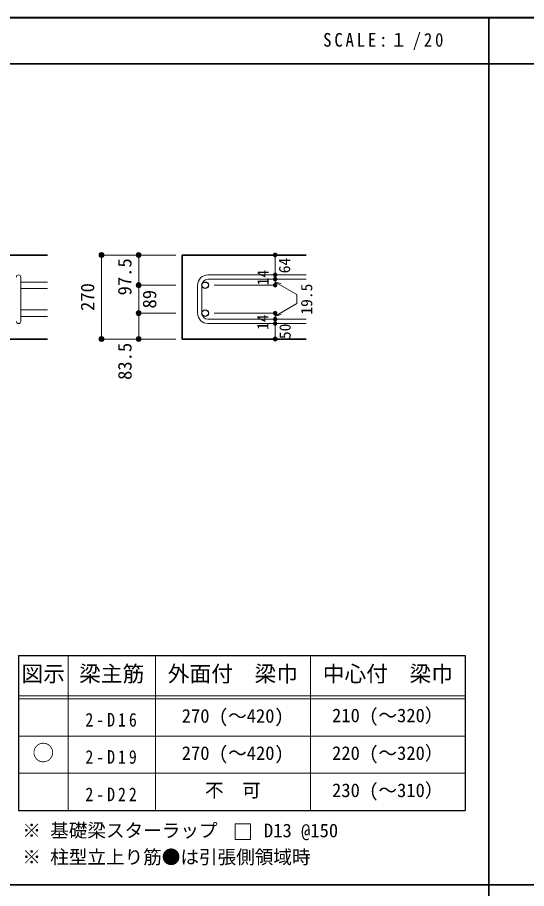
# Model space of a CAD drawing. Units: millimetres at full size, sheet at 1:20; details may follow other scales. Extents: x -3982 to 3969, y -2797 to 2801.
# Drawn here: x -2270 to -628, y -10 to 2801 of the extents above; entities that cross this region are included whole.
import ezdxf
from ezdxf.enums import TextEntityAlignment as Align

# ---------------------------------------------------------------- set-up
doc = ezdxf.new("R2010")
doc.units = ezdxf.units.MM
doc.header["$LTSCALE"] = 20
doc.header["$PDMODE"] = 32
doc.header["$PDSIZE"] = 12
for name, color, linetype, lineweight in [('6-1_躯体線', 2, 'Continuous', 35), ('6-5_梁主筋', 7, 'Continuous', 18), ('6-6_S.T.P.', 7, 'Continuous', 18), ('6-7_文字', 7, 'Continuous', 18), ('6-D_寸法', 4, 'Continuous', 9), ('6-E_枠', 7, 'Continuous', 18), ('F-0_枠', 6, 'Continuous', 40)]:
    doc.layers.add(name, color=color, linetype=linetype, lineweight=lineweight)
doc.styles.add('ＭＳ ゴシック', font='')
doc.styles.get('ＭＳ ゴシック').set_extended_font_data('MS Gothic')

msp = doc.modelspace()

# ---------------------------------------------------------------- linework, layer by layer
at = {"layer": '6-1_躯体線'}
for p, q in [((-2173.87, 2034.12), (-3103.87, 2034.12)), ((-1739.2, 2034.12), (-1339.2, 2034.12)), ((-2173.87, 1763.12), (-2573.87, 1763.12))]:
    msp.add_line(p, q, dxfattribs=at)
msp.add_lwpolyline([(-1739.2, 2034.12), (-1739.2, 1763.12), (-1339.2, 1763.12)], dxfattribs=at)
at = {"layer": '6-5_梁主筋'}
for p, q in [((-2173.87, 1947.05), (-2259.87, 1947.05)), ((-2173.87, 1926.05), (-2259.87, 1926.05)), ((-2173.87, 1857.12), (-2259.87, 1857.12)), ((-2173.87, 1836.12), (-2259.87, 1836.12))]:
    msp.add_line(p, q, dxfattribs=at)
at = {"layer": '6-5_梁主筋', "color": 3, "lineweight": 25}
for centre in [(-1664.7, 1936.55), (-1664.7, 1846.62)]:
    msp.add_circle(centre, 10.5, dxfattribs=at)
at = {"layer": '6-6_S.T.P.'}
for p, q in [((-1655.7, 1970.05), (-1339.2, 1970.05)), ((-2259.87, 1820.12), (-2259.87, 1963.05)), ((-1655.7, 1956.05), (-1339.2, 1956.05)), ((-1689.2, 1936.55), (-1689.2, 1846.62)), ((-1675.2, 1936.55), (-1675.2, 1846.62)), ((-1655.7, 1827.12), (-1339.2, 1827.12)), ((-1655.7, 1813.12), (-1339.2, 1813.12))]:
    msp.add_line(p, q, dxfattribs=at)
for centre, radius, start, end in [((-2266.87, 1963.05), 7, 0, 180), ((-1655.7, 1936.55), 33.5, 90, 180), ((-1655.7, 1936.55), 19.5, 90, 180), ((-1655.7, 1846.62), 33.5, 180, 270), ((-1655.7, 1846.62), 19.5, 180, 270), ((-2266.87, 1820.12), 7, 180, 0)]:
    msp.add_arc(centre, radius, start, end, dxfattribs=at)
at = {"layer": '6-7_文字'}
msp.add_lwpolyline([(-1567.98, 148.62), (-1517.98, 148.62), (-1517.98, 198.62), (-1567.98, 198.62)], close=True, dxfattribs=at)
at = {"layer": '6-D_寸法'}
for p, q in [((-1999.2, 2034.12), (-1879.2, 2034.12)), ((-1879.2, 2034.12), (-1759.2, 2034.12)), ((-1879.2, 2034.12), (-1879.2, 1936.55)), ((-1439.2, 1946.87), (-1419.88, 1941.7)), ((-1439.2, 1946.87), (-1369.14, 1906.42)), ((-1879.2, 1936.55), (-1759.2, 1936.55)), ((-1879.2, 1936.55), (-1879.2, 1846.62)), ((-1879.2, 1936.55), (-1879.2, 1846.62)), ((-1439.2, 1936.55), (-1635.29, 1936.55)), ((-1369.14, 1906.42), (-1369.14, 1877.32)), ((-1439.2, 1836.87), (-1369.14, 1877.32)), ((-1879.2, 1846.62), (-1759.2, 1846.62)), ((-1879.2, 1763.12), (-1879.2, 1846.62)), ((-1439.2, 1846.62), (-1635.29, 1846.62)), ((-1439.2, 1827.12), (-1439.2, 1846.62)), ((-1439.2, 1836.87), (-1419.88, 1842.05)), ((-1439.2, 1813.12), (-1439.2, 1827.12)), ((-1439.2, 1763.12), (-1439.2, 1813.12)), ((-1999.2, 1763.12), (-1879.2, 1763.12)), ((-1879.2, 1763.12), (-1759.2, 1763.12))]:
    msp.add_line(p, q, dxfattribs=at)
for points in [[(-1999.2, 2034.12), (-1999.2, 1763.12), (-1889.33, 1763.12)], [(-1439.2, 1956.05), (-1439.2, 1970.05), (-1439.2, 2034.12)], [(-1439.2, 1956.05), (-1439.2, 1936.55), (-1439.2, 1956.05)]]:
    msp.add_lwpolyline(points, dxfattribs=at)
for centre, radius in [((-1999.2, 2034.12), 8), ((-1999.2, 2034.12), 7.2), ((-1999.2, 2034.12), 6.4), ((-1999.2, 2034.12), 5.6), ((-1999.2, 2034.12), 4.8), ((-1999.2, 2034.12), 4), ((-1999.2, 2034.12), 3.2), ((-1999.2, 2034.12), 2.4), ((-1999.2, 2034.12), 1.6), ((-1999.2, 2034.12), 0.8), ((-1879.2, 2034.12), 8), ((-1879.2, 2034.12), 7.2), ((-1879.2, 2034.12), 6.4), ((-1879.2, 2034.12), 5.6), ((-1879.2, 2034.12), 4.8), ((-1879.2, 2034.12), 4), ((-1879.2, 2034.12), 3.2), ((-1879.2, 2034.12), 2.4), ((-1879.2, 2034.12), 1.6), ((-1879.2, 2034.12), 0.8), ((-1439.2, 2034.12), 4), ((-1439.2, 2034.12), 3.6), ((-1439.2, 2034.12), 3.2), ((-1439.2, 2034.12), 2.8), ((-1439.2, 2034.12), 2.4), ((-1439.2, 2034.12), 2), ((-1439.2, 2034.12), 1.6), ((-1439.2, 2034.12), 1.2), ((-1439.2, 2034.12), 0.8), ((-1439.2, 2034.12), 0.4), ((-1439.2, 1970.05), 4), ((-1439.2, 1970.05), 3.6), ((-1439.2, 1970.05), 3.2), ((-1439.2, 1970.05), 2.8), ((-1439.2, 1970.05), 2.4), ((-1439.2, 1970.05), 2), ((-1439.2, 1970.05), 1.6), ((-1439.2, 1970.05), 1.2), ((-1439.2, 1970.05), 0.8), ((-1439.2, 1970.05), 0.4), ((-1879.2, 1936.55), 8), ((-1879.2, 1936.55), 7.2), ((-1879.2, 1936.55), 6.4), ((-1879.2, 1936.55), 5.6), ((-1879.2, 1936.55), 4.8), ((-1879.2, 1936.55), 4), ((-1879.2, 1936.55), 3.2), ((-1439.2, 1956.05), 4), ((-1439.2, 1936.55), 4), ((-1439.2, 1956.05), 3.6), ((-1439.2, 1936.55), 3.6), ((-1439.2, 1956.05), 3.2), ((-1439.2, 1936.55), 3.2), ((-1439.2, 1956.05), 2.8), ((-1439.2, 1956.05), 2.4), ((-1439.2, 1956.05), 2), ((-1439.2, 1956.05), 1.6), ((-1439.2, 1956.05), 1.2), ((-1439.2, 1956.05), 0.8), ((-1439.2, 1956.05), 0.4), ((-1879.2, 1936.55), 2.4), ((-1879.2, 1936.55), 1.6), ((-1879.2, 1936.55), 0.8), ((-1439.2, 1936.55), 2.8), ((-1439.2, 1936.55), 2.4), ((-1439.2, 1936.55), 2), ((-1439.2, 1936.55), 1.6), ((-1439.2, 1936.55), 1.2), ((-1439.2, 1936.55), 0.8), ((-1439.2, 1936.55), 0.4), ((-1879.2, 1846.62), 8), ((-1879.2, 1846.62), 7.2), ((-1879.2, 1846.62), 6.4), ((-1879.2, 1846.62), 5.6), ((-1879.2, 1846.62), 4.8), ((-1879.2, 1846.62), 4), ((-1879.2, 1846.62), 3.2), ((-1879.2, 1846.62), 2.4), ((-1879.2, 1846.62), 1.6), ((-1879.2, 1846.62), 0.8), ((-1439.2, 1846.62), 4), ((-1439.2, 1827.12), 4), ((-1439.2, 1846.62), 3.6), ((-1439.2, 1827.12), 3.6), ((-1439.2, 1846.62), 3.2), ((-1439.2, 1827.12), 3.2), ((-1439.2, 1846.62), 2.8), ((-1439.2, 1827.12), 2.8), ((-1439.2, 1846.62), 2.4), ((-1439.2, 1827.12), 2.4), ((-1439.2, 1846.62), 2), ((-1439.2, 1827.12), 2), ((-1439.2, 1846.62), 1.6), ((-1439.2, 1827.12), 1.6), ((-1439.2, 1846.62), 1.2), ((-1439.2, 1827.12), 1.2), ((-1439.2, 1846.62), 0.8), ((-1439.2, 1827.12), 0.8), ((-1439.2, 1846.62), 0.4), ((-1439.2, 1827.12), 0.4), ((-1439.2, 1813.12), 4), ((-1439.2, 1813.12), 3.6), ((-1439.2, 1813.12), 3.2), ((-1439.2, 1813.12), 2.8), ((-1439.2, 1813.12), 2.4), ((-1439.2, 1813.12), 2), ((-1439.2, 1813.12), 1.6), ((-1439.2, 1813.12), 1.2), ((-1439.2, 1813.12), 0.8), ((-1439.2, 1813.12), 0.4), ((-1999.2, 1763.12), 8), ((-1879.2, 1763.12), 8), ((-1999.2, 1763.12), 7.2), ((-1999.2, 1763.12), 6.4), ((-1999.2, 1763.12), 5.6), ((-1999.2, 1763.12), 4.8), ((-1999.2, 1763.12), 4), ((-1999.2, 1763.12), 3.2), ((-1999.2, 1763.12), 2.4), ((-1999.2, 1763.12), 1.6), ((-1999.2, 1763.12), 0.8), ((-1879.2, 1763.12), 7.2), ((-1879.2, 1763.12), 6.4), ((-1879.2, 1763.12), 5.6), ((-1879.2, 1763.12), 4.8), ((-1879.2, 1763.12), 4), ((-1879.2, 1763.12), 3.2), ((-1879.2, 1763.12), 2.4), ((-1879.2, 1763.12), 1.6), ((-1879.2, 1763.12), 0.8), ((-1439.2, 1763.12), 4), ((-1439.2, 1763.12), 3.6), ((-1439.2, 1763.12), 3.2), ((-1439.2, 1763.12), 2.8), ((-1439.2, 1763.12), 2.4), ((-1439.2, 1763.12), 2), ((-1439.2, 1763.12), 1.6), ((-1439.2, 1763.12), 1.2), ((-1439.2, 1763.12), 0.8), ((-1439.2, 1763.12), 0.4)]:
    msp.add_circle(centre, radius, dxfattribs=at)
at = {"layer": '6-D_寸法', "color": 7}
for p in [(-1999.2, 2034.12), (-1879.2, 2034.12), (-1439.2, 2034.12), (-1439.2, 1970.05), (-1879.2, 1936.55), (-1439.2, 1956.05), (-1439.2, 1936.55), (-1879.2, 1846.62), (-1439.2, 1846.62), (-1439.2, 1827.12), (-1439.2, 1813.12), (-1999.2, 1763.12), (-1879.2, 1763.12), (-1439.2, 1763.12)]:
    msp.add_point(p, dxfattribs=at)
at = {"layer": '6-E_枠', "color": 3, "lineweight": 25}
for p, q in [((-2267.02, 741.85), (-2267.02, 241.85)), ((-2267.02, 741.85), (-825.33, 741.85)), ((-825.33, 741.85), (-825.33, 241.85)), ((-2267.02, 241.85), (-825.33, 241.85))]:
    msp.add_line(p, q, dxfattribs=at)
at = {"layer": '6-E_枠'}
for p, q in [((-2107.02, 741.85), (-2107.02, 241.85)), ((-1825.33, 741.85), (-1825.33, 241.85)), ((-1325.33, 741.85), (-1325.33, 241.85)), ((-2267.02, 611.85), (-825.33, 611.85)), ((-2267.02, 601.85), (-825.33, 601.85)), ((-2267.02, 481.85), (-825.33, 481.85)), ((-2267.02, 361.85), (-825.33, 361.85))]:
    msp.add_line(p, q, dxfattribs=at)
at = {"layer": 'F-0_枠'}
msp.add_line((-3981.92, 2800.77), (3969.4, 2800.77), dxfattribs=at)
at = {"layer": 'F-0_枠', "color": 2, "lineweight": 35}
for p, q in [((-749.76, 2800.77), (-749.76, -2796.83)), ((-3981.92, 2650.77), (2482.4, 2650.77)), ((2482.4, 1.97), (-3981.92, 1.97))]:
    msp.add_line(p, q, dxfattribs=at)

# ---------------------------------------------------------------- texts
at = {"layer": '6-7_文字', "color": 2, "style": 'ＭＳ ゴシック'}
for s, p in [('図示', (-2257.02, 641.85)), ('梁主筋', (-2071.17, 641.85)), ('外面付\u3000梁巾', (-1785.33, 641.85)), ('中心付\u3000梁巾', (-1285.33, 641.85)), ('○', (-2222.02, 386.85))]:
    msp.add_text(s, height=51.32, dxfattribs=at).set_placement(p, align=Align.BOTTOM_LEFT)
at = {"layer": '6-7_文字', "style": 'ＭＳ ゴシック'}
for s, p in [('270 (～420)', (-1740.33, 511.85)), ('210 (～320）', (-1255.33, 513.4)), ('270 (～420)', (-1740.33, 391.85)), ('220 (～320）', (-1255.33, 391.85)), ('不\u3000可', (-1665.33, 271.85)), ('230 (～310）', (-1255.33, 271.85)), ('※ 基礎梁スターラップ     D13 @150', (-2254.64, 142.13)), ('※ 柱型立上り筋●は引張側領域時', (-2254.64, 56.45))]:
    msp.add_text(s, height=43.99, dxfattribs=at).set_placement(p, align=Align.BOTTOM_LEFT)
at = {"layer": '6-7_文字', "color": 2, "insert": (-1283.99, 2695.77), "char_height": 43.99, "attachment_point": 7, "style": 'ＭＳ ゴシック'}
msp.add_mtext('\\T1.34;\\W0.9;SCALE:１/20', dxfattribs=at)
at = {"layer": '6-7_文字', "char_height": 43.99, "attachment_point": 7, "style": 'ＭＳ ゴシック'}
for s, insert in [('\\T1.38;\\W0.85;2-D16', (-2051.17, 511.85)), ('\\T1.38;\\W0.85;2-D19', (-2051.17, 391.85)), ('\\T1.38;\\W0.85;2-D22', (-2051.17, 271.85))]:
    msp.add_mtext(s, dxfattribs=dict(at, insert=insert))
at = {"layer": '6-D_寸法', "style": 'ＭＳ ゴシック'}
for s, height, p in [('97.5', 43.99, (-1889.2, 1903.83)), ('64', 36.66, (-1379.36, 1975.26)), ('14', 36.66, (-1449.2, 1936.16)), ('270', 43.99, (-2009.2, 1853.62)), ('89', 43.99, (-1809.2, 1861.59)), ('19.5', 36.66, (-1308.07, 1841.87)), ('14', 36.66, (-1449.59, 1792.44)), ('50', 36.66, (-1377.7, 1762.82)), ('83.5', 43.99, (-1888.89, 1631.16))]:
    msp.add_text(s, height=height, rotation=90, dxfattribs=at).set_placement(p, align=Align.BOTTOM_LEFT)

doc.saveas('drawing.dxf')
